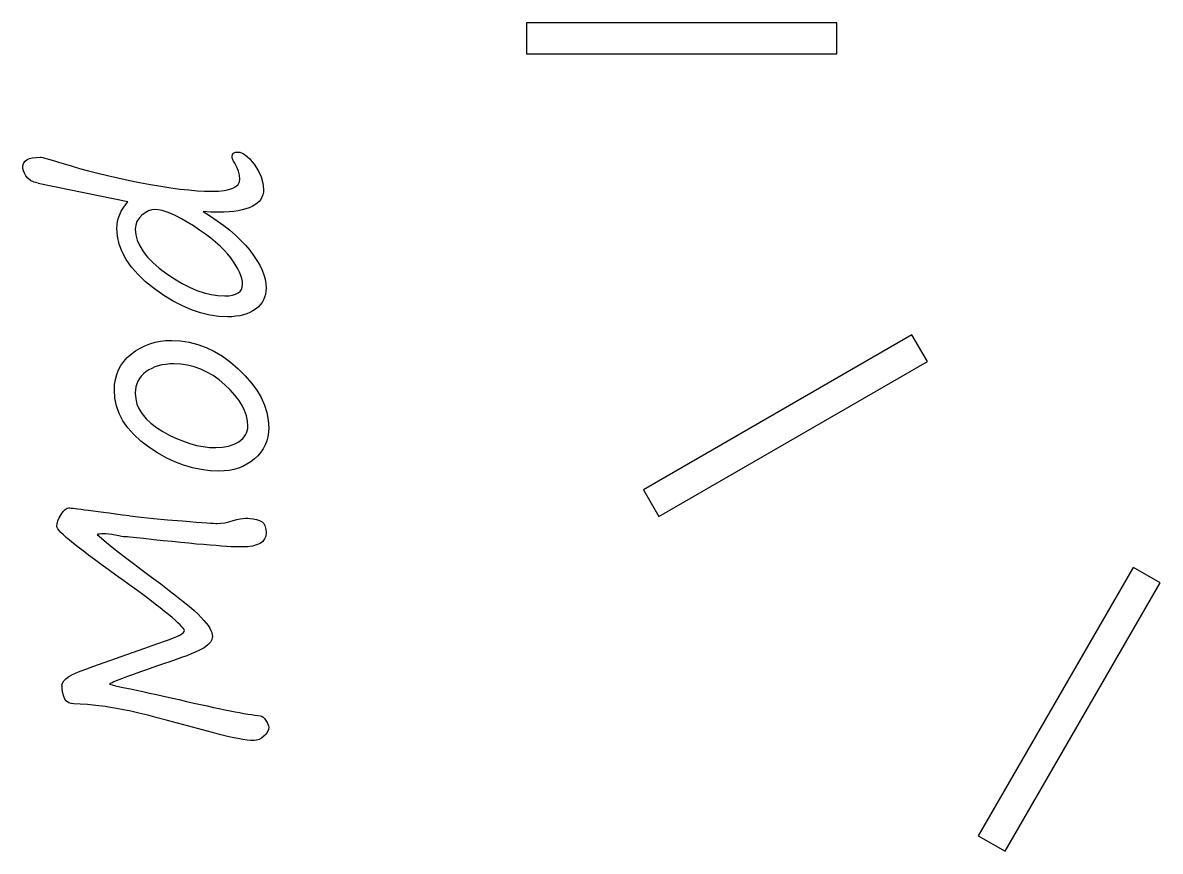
# Model space of a CAD drawing. Extents: x -1 to 126, y -65 to 138.
# Drawn here: x 95.46 to 107.2, y -7.62 to 0.93 of the extents above; entities that cross this region are included whole.
import ezdxf

# ---------------------------------------------------------------- set-up
doc = ezdxf.new("R2010")
doc.units = 0

msp = doc.modelspace()

# ---------------------------------------------------------------- linework, layer by layer
for p, q in [((100.659, 0.93464), (100.659, 0.614601)), ((103.859, 0.93464), (100.659, 0.93464)), ((103.859, 0.614601), (103.859, 0.93464)), ((100.659, 0.614601), (103.859, 0.614601)), ((95.505355, -0.479004), (95.530671, -0.468026)), ((95.530671, -0.468026), (95.561472, -0.460434)), ((95.561472, -0.460434), (95.598181, -0.455777)), ((95.598181, -0.455777), (95.640376, -0.454084)), ((95.6403, -0.454101), (95.650855, -0.454948)), ((95.650855, -0.454948), (95.667309, -0.458334)), ((95.667309, -0.458334), (95.688842, -0.463386)), ((95.688842, -0.463386), (95.715851, -0.470131)), ((97.6205, -0.446086), (97.62431, -0.425822)), ((97.622208, -0.462119), (97.620515, -0.446089)), ((97.62726, -0.478572), (97.622208, -0.462119)), ((97.62431, -0.425822), (97.635712, -0.411486)), ((97.635712, -0.411486), (97.654282, -0.403047)), ((97.654282, -0.403047), (97.680444, -0.400084)), ((97.6804, -0.400092), (97.69897, -0.402068)), ((97.69897, -0.402068), (97.718387, -0.407966)), ((97.718387, -0.407966), (97.738227, -0.417674)), ((97.738227, -0.417674), (97.758886, -0.431588)), ((97.758886, -0.431588), (97.78042, -0.449735)), ((97.78042, -0.449735), (97.802348, -0.471268)), ((95.4602, -0.55368), (95.463163, -0.530481)), ((95.46229, -0.571801), (95.460314, -0.553654)), ((95.468188, -0.592911), (95.46229, -0.571801)), ((95.463163, -0.530481), (95.471602, -0.510218)), ((95.471602, -0.510218), (95.485515, -0.492918)), ((95.485515, -0.492918), (95.505355, -0.479004)), ((95.715851, -0.470131), (95.74834, -0.479416)), ((95.74834, -0.479416), (95.786316, -0.490395)), ((95.786316, -0.490395), (95.829355, -0.503462)), ((95.829355, -0.503462), (95.878298, -0.518645)), ((95.8783, -0.518659), (95.960579, -0.543974)), ((95.960579, -0.543974), (96.047501, -0.56929)), ((96.047501, -0.56929), (96.138639, -0.594182)), ((97.635275, -0.495873), (97.62726, -0.478572)), ((97.6471, -0.513596), (97.635275, -0.495873)), ((97.670681, -0.556211), (97.647059, -0.513596)), ((97.687982, -0.598403), (97.670681, -0.556211)), ((97.802348, -0.471268), (97.825123, -0.497007)), ((97.825123, -0.497007), (97.848745, -0.526965)), ((97.848745, -0.526965), (97.89052, -0.590676)), ((95.47832, -0.616957), (95.468188, -0.592911)), ((95.492657, -0.644389), (95.47832, -0.616957)), ((95.51292, -0.670974), (95.492657, -0.644389)), ((95.540776, -0.692931), (95.51292, -0.670974)), ((95.576641, -0.710231), (95.540776, -0.692931)), ((96.138639, -0.594182), (96.234419, -0.61865)), ((96.234419, -0.61865), (96.334842, -0.642696)), ((96.334842, -0.642696), (96.439905, -0.666318)), ((96.439905, -0.666318), (96.549608, -0.68994)), ((96.549608, -0.68994), (96.663533, -0.713138)), ((97.698113, -0.639755), (97.687982, -0.598403)), ((97.696855, -0.70954), (97.701511, -0.680426)), ((97.7015, -0.680262), (97.698113, -0.639755)), ((97.89052, -0.590676), (97.920478, -0.655235)), ((97.920478, -0.655235), (97.938625, -0.720634)), ((95.6201, -0.723298), (95.576641, -0.710231)), ((96.5459, -0.915325), (95.620212, -0.723414)), ((96.663533, -0.713138), (96.777037, -0.734672)), ((96.777037, -0.734672), (96.885052, -0.753242)), ((96.885052, -0.753242), (96.987163, -0.769272)), ((96.987163, -0.769272), (97.083364, -0.781916)), ((97.083364, -0.781916), (97.173661, -0.792047)), ((97.173661, -0.792047), (97.258471, -0.799216)), ((97.258471, -0.799216), (97.337372, -0.803844)), ((97.337372, -0.803844), (97.410789, -0.804973)), ((97.4108, -0.805157), (97.478734, -0.803181)), ((97.478734, -0.803181), (97.537806, -0.797283)), ((97.537806, -0.797283), (97.588016, -0.787575)), ((97.588016, -0.787575), (97.628944, -0.774084)), ((97.628944, -0.774084), (97.660589, -0.756361)), ((97.660589, -0.756361), (97.683364, -0.734856)), ((97.683364, -0.734856), (97.696855, -0.70954)), ((97.942907, -0.815283), (97.937432, -0.841869)), ((97.938625, -0.720634), (97.944523, -0.78688)), ((97.9446, -0.787013), (97.942907, -0.815283)), ((96.519224, -0.946927), (96.54581, -0.915281)), ((97.879209, -0.929611), (97.855587, -0.946912)), ((97.899049, -0.910618), (97.879209, -0.929611)), ((97.915503, -0.889536), (97.899049, -0.910618)), ((97.928146, -0.866761), (97.915503, -0.889536)), ((97.937432, -0.841869), (97.928146, -0.866761)), ((96.44833, -1.080259), (96.460579, -1.045659)), ((96.460579, -1.045659), (96.476609, -1.012326)), ((96.476609, -1.012326), (96.496026, -0.979416)), ((96.496026, -0.979416), (96.519224, -0.946927)), ((96.689746, -1.052408), (96.659789, -1.08321)), ((96.723924, -1.027093), (96.689746, -1.052408)), ((96.757677, -1.008523), (96.723924, -1.027093)), ((96.79059, -0.997968), (96.757677, -1.008523)), ((96.8235, -0.994186), (96.79059, -0.997968)), ((96.858884, -0.996728), (96.82344, -0.994188)), ((96.898124, -1.004743), (96.858884, -0.996728)), ((96.941583, -1.018233), (96.898124, -1.004743)), ((96.989262, -1.03638), (96.941583, -1.018233)), ((97.041163, -1.060426), (96.989262, -1.03638)), ((97.3205, -1.01401), (97.396449, -1.061691)), ((97.400673, -1.019497), (97.320505, -1.014022)), ((97.48, -1.02119), (97.400673, -1.019497)), ((97.536174, -1.020317), (97.480057, -1.021164)), ((97.588916, -1.017354), (97.536174, -1.020317)), ((97.637861, -1.012726), (97.588916, -1.017354)), ((97.683432, -1.006404), (97.637861, -1.012726)), ((97.725204, -0.998389), (97.683432, -1.006404)), ((97.763179, -0.988257), (97.725204, -0.998389)), ((97.797777, -0.976432), (97.763179, -0.988257)), ((97.828579, -0.962518), (97.797777, -0.976432)), ((97.855587, -0.946912), (97.828579, -0.962518)), ((96.4323, -1.18701), (96.433993, -1.150725)), ((96.433993, -1.150725), (96.439468, -1.11528)), ((96.439468, -1.11528), (96.44833, -1.080259)), ((96.625612, -1.154519), (96.621406, -1.195447)), ((96.638678, -1.11739), (96.625612, -1.154519)), ((96.659789, -1.08321), (96.638678, -1.11739)), ((97.09728, -1.08954), (97.041163, -1.060426)), ((97.157195, -1.12414), (97.09728, -1.08954)), ((97.22133, -1.163801), (97.157195, -1.12414)), ((97.285465, -1.205996), (97.22133, -1.163801)), ((97.396449, -1.061691), (97.467758, -1.109791)), ((97.467758, -1.109791), (97.534845, -1.15916)), ((97.534845, -1.15916), (97.597292, -1.208526)), ((96.438212, -1.270146), (96.432314, -1.187023)), ((96.456359, -1.352001), (96.438212, -1.270146)), ((96.6214, -1.19545), (96.626452, -1.253678)), ((96.626452, -1.253678), (96.641635, -1.311485)), ((97.344957, -1.248191), (97.285465, -1.205996)), ((97.39981, -1.289539), (97.344957, -1.248191)), ((97.450444, -1.33089), (97.39981, -1.289539)), ((97.597292, -1.208526), (97.6551, -1.259159)), ((97.6551, -1.259159), (97.708685, -1.310213)), ((96.486738, -1.432169), (96.456359, -1.352001)), ((96.641635, -1.311485), (96.666951, -1.369711)), ((96.666951, -1.369711), (96.702395, -1.427095)), ((97.496434, -1.372241), (97.450444, -1.33089)), ((97.537786, -1.413169), (97.496434, -1.372241)), ((97.708685, -1.310213), (97.757631, -1.362111)), ((97.757631, -1.362111), (97.802357, -1.414856)), ((96.528933, -1.511073), (96.486738, -1.432169)), ((96.583362, -1.588289), (96.528933, -1.511073)), ((96.702395, -1.427095), (96.747965, -1.484902)), ((96.747965, -1.484902), (96.803659, -1.542287)), ((97.574918, -1.453674), (97.537786, -1.413169)), ((97.607407, -1.493758), (97.574918, -1.453674)), ((97.635677, -1.533001), (97.607407, -1.493758)), ((97.802357, -1.414856), (97.842018, -1.467174)), ((97.842018, -1.467174), (97.876195, -1.518651)), ((97.876195, -1.518651), (97.905309, -1.568864)), ((96.650028, -1.664238), (96.583362, -1.588289)), ((96.803659, -1.542287), (96.869482, -1.599671)), ((96.869482, -1.599671), (96.945433, -1.657055)), ((97.660569, -1.570974), (97.635677, -1.533001)), ((97.681256, -1.607262), (97.660569, -1.570974)), ((97.698133, -1.641859), (97.681256, -1.607262)), ((97.711623, -1.675192), (97.698133, -1.641859)), ((97.905309, -1.568864), (97.929354, -1.61823)), ((97.929354, -1.61823), (97.947925, -1.666332)), ((96.728509, -1.738922), (96.650028, -1.664238)), ((96.819226, -1.811916), (96.728509, -1.738922)), ((96.945433, -1.657055), (97.025601, -1.710641)), ((97.025601, -1.710641), (97.104505, -1.757055)), ((97.104505, -1.757055), (97.181718, -1.796295)), ((97.720908, -1.706838), (97.711623, -1.675192)), ((97.726807, -1.737219), (97.720908, -1.706838)), ((97.7285, -1.76591), (97.726807, -1.737219)), ((97.947925, -1.666332), (97.960992, -1.713588)), ((97.960992, -1.713588), (97.969007, -1.759581)), ((97.969007, -1.759581), (97.971547, -1.804728)), ((96.91585, -1.87985), (96.819226, -1.811916)), ((97.181718, -1.796295), (97.257246, -1.828361)), ((97.257246, -1.828361), (97.331087, -1.853253)), ((97.331087, -1.853253), (97.40366, -1.870976)), ((97.40366, -1.870976), (97.474546, -1.881955)), ((97.587136, -1.883627), (97.624689, -1.877728)), ((97.624689, -1.877728), (97.656334, -1.868443)), ((97.656334, -1.868443), (97.682496, -1.855376)), ((97.682496, -1.855376), (97.70276, -1.838499)), ((97.70276, -1.838499), (97.717097, -1.818236)), ((97.717097, -1.818236), (97.725535, -1.793767)), ((97.725535, -1.793767), (97.728498, -1.765912)), ((97.964855, -1.869709), (97.956416, -1.899667)), ((97.969907, -1.838063), (97.964855, -1.869709)), ((97.9716, -1.80473), (97.969907, -1.838063)), ((97.011631, -1.938501), (96.91585, -1.87985)), ((97.106991, -1.988288), (97.011631, -1.938501)), ((97.201504, -2.028795), (97.106991, -1.988288)), ((97.474546, -1.881955), (97.544167, -1.885341)), ((97.5441, -1.88532), (97.587136, -1.883627)), ((97.910414, -1.978153), (97.888486, -2.000928)), ((97.929408, -1.953684), (97.910414, -1.978153)), ((97.944591, -1.927522), (97.929408, -1.953684)), ((97.956416, -1.899667), (97.944591, -1.927522)), ((97.295597, -2.060861), (97.201504, -2.028795)), ((97.389269, -2.083213), (97.295597, -2.060861)), ((97.482095, -2.096703), (97.389269, -2.083213)), ((97.5745, -2.10136), (97.482095, -2.096703)), ((97.618444, -2.100101), (97.574562, -2.10123)), ((97.660216, -2.096291), (97.618444, -2.100101)), ((97.699456, -2.089969), (97.660216, -2.096291)), ((97.737009, -2.08153), (97.699456, -2.089969)), ((97.771609, -2.070129), (97.737009, -2.08153)), ((97.804519, -2.056639), (97.771609, -2.070129)), ((97.8349, -2.040185), (97.804519, -2.056639)), ((97.86317, -2.021615), (97.8349, -2.040185)), ((97.888486, -2.000928), (97.86317, -2.021615)), ((96.880407, -2.353252), (96.937791, -2.346506)), ((96.937791, -2.346506), (96.997283, -2.344531)), ((96.9973, -2.3444), (97.088861, -2.349028)), ((104.636, -2.28692), (101.86458, -3.88684)), ((104.796, -2.56407), (104.63598, -2.286928)), ((96.579984, -2.48617), (96.624711, -2.452836)), ((96.624711, -2.452836), (96.671545, -2.424146)), ((96.671545, -2.424146), (96.720912, -2.399677)), ((96.720912, -2.399677), (96.771966, -2.379837)), ((96.771966, -2.379837), (96.825131, -2.36423)), ((96.825131, -2.36423), (96.880407, -2.353252)), ((97.088861, -2.349028), (97.178735, -2.362547)), ((97.178735, -2.362547), (97.266921, -2.385745)), ((97.266921, -2.385745), (97.353419, -2.417391)), ((97.353419, -2.417391), (97.438227, -2.458742)), ((97.438227, -2.458742), (97.521349, -2.508952)), ((96.473654, -2.604734), (96.503612, -2.562542)), ((96.503612, -2.562542), (96.539056, -2.522878)), ((96.539056, -2.522878), (96.579984, -2.48617)), ((97.521349, -2.508952), (97.602785, -2.568448)), ((97.602785, -2.568448), (97.682532, -2.637222)), ((102.025, -4.16398), (104.79642, -2.56406)), ((96.416278, -2.747352), (96.429769, -2.697139)), ((96.429769, -2.697139), (96.449186, -2.64946)), ((96.449186, -2.64946), (96.473654, -2.604734)), ((96.706153, -2.691118), (96.683377, -2.714317)), ((96.731891, -2.669585), (96.706153, -2.691118)), ((96.760585, -2.650168), (96.731891, -2.669585)), ((96.791387, -2.633714), (96.760585, -2.650168)), ((96.824296, -2.619378), (96.791387, -2.633714)), ((96.859317, -2.607976), (96.824296, -2.619378)), ((96.896449, -2.598691), (96.859317, -2.607976)), ((96.935689, -2.592369), (96.896449, -2.598691)), ((96.977041, -2.588559), (96.935689, -2.592369)), ((97.0205, -2.58743), (96.977041, -2.588559)), ((97.091756, -2.590815), (97.02045, -2.587428)), ((97.161801, -2.600947), (97.091756, -2.590815)), ((97.229732, -2.617823), (97.161801, -2.600947)), ((97.296398, -2.641022), (97.229732, -2.617823)), ((97.360956, -2.6714), (97.296398, -2.641022)), ((97.424248, -2.708109), (97.360956, -2.6714)), ((97.682532, -2.637222), (97.756793, -2.710642)), ((96.4053, -2.85579), (96.40784, -2.800094)), ((96.40784, -2.800094), (96.416278, -2.747352)), ((96.636952, -2.794485), (96.62809, -2.824866)), ((96.6492, -2.765794), (96.636952, -2.794485)), ((96.664384, -2.739209), (96.6492, -2.765794)), ((96.683377, -2.714317), (96.664384, -2.739209)), ((97.485851, -2.751992), (97.424248, -2.708109)), ((97.545767, -2.802202), (97.485851, -2.751992)), ((97.60104, -2.85579), (97.545767, -2.802202)), ((97.756793, -2.710642), (97.820928, -2.784903)), ((97.820928, -2.784903), (97.874937, -2.860008)), ((96.41083, -2.940559), (96.405355, -2.855749)), ((96.623039, -2.856932), (96.621345, -2.890689)), ((96.6214, -2.89081), (96.626028, -2.94735)), ((96.62809, -2.824866), (96.623039, -2.856932)), ((97.649142, -2.909376), (97.60104, -2.85579)), ((97.69007, -2.962964), (97.649142, -2.909376)), ((97.874937, -2.860008), (97.919663, -2.935537)), ((96.427707, -3.021992), (96.41083, -2.940559)), ((96.455562, -3.100475), (96.427707, -3.021992)), ((96.626028, -2.94735), (96.639124, -3.00178)), ((96.639124, -3.00178), (96.661476, -3.054524)), ((97.723403, -3.016126), (97.69007, -2.962964)), ((97.749141, -3.069714), (97.723403, -3.016126)), ((97.919663, -2.935537), (97.954261, -3.012329)), ((97.954261, -3.012329), (97.97873, -3.089542)), ((96.494382, -3.176), (96.455562, -3.100475)), ((96.661476, -3.054524), (96.692698, -3.104734)), ((96.692698, -3.104734), (96.732782, -3.153257)), ((96.732782, -3.153257), (96.782151, -3.199671)), ((97.767712, -3.122879), (97.749141, -3.069714)), ((97.77869, -3.176465), (97.767712, -3.122879)), ((97.97873, -3.089542), (97.99349, -3.167182)), ((97.99349, -3.167182), (97.998542, -3.246082)), ((96.544592, -3.248576), (96.494382, -3.176)), ((96.605775, -3.318195), (96.544592, -3.248576)), ((96.782151, -3.199671), (96.839956, -3.244397)), ((96.839956, -3.244397), (96.907045, -3.28659)), ((97.769452, -3.299227), (97.77662, -3.277298)), ((97.77662, -3.277298), (97.781249, -3.254099)), ((97.7825, -3.22963), (97.77869, -3.176465)), ((97.781249, -3.254099), (97.782377, -3.229631)), ((97.9986, -3.24608), (97.996624, -3.293761)), ((96.677925, -3.384441), (96.605775, -3.318195)), ((96.761471, -3.447732), (96.677925, -3.384441)), ((96.907045, -3.28659), (96.977931, -3.325409)), ((96.977931, -3.325409), (97.048393, -3.358742)), ((97.048393, -3.358742), (97.117591, -3.387013)), ((97.117591, -3.387013), (97.185948, -3.410211)), ((97.64033, -3.417393), (97.689696, -3.390808)), ((97.689696, -3.390808), (97.711624, -3.375201)), ((97.711624, -3.375201), (97.730195, -3.357901)), ((97.730195, -3.357901), (97.746225, -3.339754)), ((97.746225, -3.339754), (97.75932, -3.319913)), ((97.75932, -3.319913), (97.769452, -3.299227)), ((97.978054, -3.382791), (97.961601, -3.42414)), ((97.989456, -3.339329), (97.978054, -3.382791)), ((97.996624, -3.293761), (97.989456, -3.339329)), ((96.850922, -3.505537), (96.761471, -3.447732)), ((96.940375, -3.555747), (96.850922, -3.505537)), ((97.185948, -3.410211), (97.253459, -3.428358)), ((97.253459, -3.428358), (97.320546, -3.441453)), ((97.320546, -3.441453), (97.386368, -3.449045)), ((97.386368, -3.449045), (97.451347, -3.451585)), ((97.4513, -3.45157), (97.520921, -3.447788)), ((97.520921, -3.447788), (97.583789, -3.436386)), ((97.583789, -3.436386), (97.64033, -3.417393)), ((97.915599, -3.500088), (97.885217, -3.535112)), ((97.940914, -3.46338), (97.915599, -3.500088)), ((97.961601, -3.42414), (97.940914, -3.46338)), ((97.030248, -3.597942), (96.940375, -3.555747)), ((97.120542, -3.632963), (97.030248, -3.597942)), ((97.21126, -3.659971), (97.120542, -3.632963)), ((97.77256, -3.623298), (97.729944, -3.645227)), ((97.812644, -3.597559), (97.77256, -3.623298)), ((97.850617, -3.568022), (97.812644, -3.597559)), ((97.885217, -3.535112), (97.850617, -3.568022)), ((97.302398, -3.678965), (97.21126, -3.659971)), ((97.393539, -3.69079), (97.302398, -3.678965)), ((97.4851, -3.6946), (97.393539, -3.69079)), ((97.538383, -3.69247), (97.485218, -3.694446)), ((97.589858, -3.686572), (97.538383, -3.69247)), ((97.638804, -3.676864), (97.589858, -3.686572)), ((97.685638, -3.66295), (97.638804, -3.676864)), ((97.729944, -3.645227), (97.685638, -3.66295)), ((101.865, -3.88684), (102.02502, -4.163982)), ((95.878284, -4.111486), (95.898548, -4.089953)), ((95.898548, -4.089953), (95.917118, -4.076858)), ((95.917118, -4.076858), (95.934418, -4.072653)), ((95.9344, -4.07266), (95.938605, -4.072942)), ((95.938605, -4.072942), (95.947467, -4.073789)), ((95.947467, -4.073789), (95.960957, -4.075482)), ((95.960957, -4.075482), (95.979104, -4.077458)), ((95.979104, -4.077458), (96.001879, -4.080421)), ((96.001879, -4.080421), (96.029311, -4.083808)), ((96.029311, -4.083808), (96.061801, -4.088013)), ((96.061801, -4.088013), (96.098509, -4.092641)), ((96.098509, -4.092641), (96.140281, -4.098116)), ((96.140281, -4.098116), (96.186695, -4.104438)), ((96.186695, -4.104438), (96.237329, -4.111183)), ((95.814163, -4.238069), (95.822602, -4.207688)), ((95.822602, -4.207688), (95.836515, -4.175622)), ((95.836515, -4.175622), (95.856355, -4.141865)), ((95.856355, -4.141865), (95.878284, -4.111486)), ((96.237329, -4.111183), (96.293022, -4.118352)), ((96.293022, -4.118352), (96.353361, -4.126367)), ((96.353361, -4.126367), (96.41834, -4.135229)), ((96.41834, -4.135229), (96.488382, -4.144514)), ((96.488382, -4.144514), (96.562643, -4.154222)), ((96.5627, -4.15452), (96.682111, -4.168857)), ((96.682111, -4.168857), (96.813333, -4.18277)), ((96.813333, -4.18277), (96.955528, -4.196261)), ((96.955528, -4.196261), (97.109113, -4.209356)), ((97.109113, -4.209356), (97.184218, -4.215254)), ((97.184218, -4.215254), (97.250884, -4.220306)), ((97.250884, -4.220306), (97.308692, -4.224963)), ((97.308692, -4.224963), (97.358058, -4.228349)), ((97.545016, -4.227522), (97.586788, -4.21866)), ((97.586788, -4.21866), (97.630668, -4.206016)), ((97.6306, -4.206), (97.668576, -4.195022)), ((97.668576, -4.195022), (97.703176, -4.187007)), ((97.703176, -4.187007), (97.733134, -4.182378)), ((97.733134, -4.182378), (97.759719, -4.180685)), ((97.7597, -4.18068), (97.781233, -4.181527)), ((97.781233, -4.181527), (97.806972, -4.184067)), ((97.806972, -4.184067), (97.837353, -4.188695)), ((97.837353, -4.188695), (97.871951, -4.194594)), ((97.871951, -4.194594), (97.904864, -4.203455)), ((97.904864, -4.203455), (97.930602, -4.216946)), ((97.930602, -4.216946), (97.948326, -4.234246)), ((95.8112, -4.26718), (95.814163, -4.238069)), ((95.81377, -4.277727), (95.81123, -4.267172)), ((95.822208, -4.291218), (95.81377, -4.277727)), ((95.835698, -4.308094), (95.822208, -4.291218)), ((95.854692, -4.328358), (95.835698, -4.308094)), ((95.87916, -4.35198), (95.854692, -4.328358)), ((96.2927, -4.3427), (96.271166, -4.343264)), ((96.318363, -4.343676), (96.292625, -4.342829)), ((97.358058, -4.228349), (97.398566, -4.231313)), ((97.398566, -4.231313), (97.430211, -4.233006)), ((97.430211, -4.233006), (97.45341, -4.234135)), ((97.45341, -4.234135), (97.467747, -4.234417)), ((97.4678, -4.23469), (97.505353, -4.232997)), ((97.505353, -4.232997), (97.545016, -4.227522)), ((97.948326, -4.234246), (97.958457, -4.255779)), ((97.958457, -4.255779), (97.968166, -4.297974)), ((97.9716, -4.33047), (97.96779, -4.36507)), ((97.968166, -4.297974), (97.971553, -4.330461)), ((95.908698, -4.378989), (95.87916, -4.35198)), ((95.944139, -4.408946), (95.908698, -4.378989)), ((95.984646, -4.44228), (95.944139, -4.408946)), ((96.030637, -4.478988), (95.984646, -4.44228)), ((96.2298, -4.34988), (96.272839, -4.387853)), ((96.239529, -4.346933), (96.229821, -4.349897)), ((96.253443, -4.344393), (96.239529, -4.346933)), ((96.271166, -4.343264), (96.253443, -4.344393)), ((96.272839, -4.387853), (96.323052, -4.430471)), ((96.347477, -4.345652), (96.318363, -4.343676)), ((96.323052, -4.430471), (96.381277, -4.47815)), ((96.3787, -4.349885), (96.347477, -4.345652)), ((96.4133, -4.35536), (96.3787, -4.349885)), ((96.450837, -4.363093), (96.413285, -4.355501)), ((96.479528, -4.368568), (96.450837, -4.363093)), ((96.498945, -4.371531), (96.479528, -4.368568)), ((96.5095, -4.37266), (96.498945, -4.371531)), ((96.521302, -4.373208), (96.509477, -4.372643)), ((96.540295, -4.374337), (96.521302, -4.373208)), ((96.565611, -4.376877), (96.540295, -4.374337)), ((96.5981, -4.37984), (96.565611, -4.376877)), ((96.706998, -4.391906), (96.598139, -4.380081)), ((96.81122, -4.402885), (96.706998, -4.391906)), ((96.909953, -4.41344), (96.81122, -4.402885)), ((97.003202, -4.422725), (96.909953, -4.41344)), ((97.091388, -4.431587), (97.003202, -4.422725)), ((97.17451, -4.439602), (97.091388, -4.431587)), ((97.25257, -4.447194), (97.17451, -4.439602)), ((97.325564, -4.453515), (97.25257, -4.447194)), ((97.393074, -4.459414), (97.325564, -4.453515)), ((97.455101, -4.46407), (97.393074, -4.459414)), ((97.873672, -4.457061), (97.830212, -4.468463)), ((97.908693, -4.441031), (97.873672, -4.457061)), ((97.936125, -4.420344), (97.908693, -4.441031)), ((97.955965, -4.395028), (97.936125, -4.420344)), ((97.96779, -4.36507), (97.955965, -4.395028)), ((96.082115, -4.519072), (96.030637, -4.478988)), ((96.139078, -4.562111), (96.082115, -4.519072)), ((96.201523, -4.608523), (96.139078, -4.562111)), ((96.381277, -4.47815), (96.447523, -4.530471)), ((96.447523, -4.530471), (96.52094, -4.587432)), ((97.512485, -4.468276), (97.455101, -4.46407)), ((97.564383, -4.471662), (97.512485, -4.468276)), ((97.611218, -4.474626), (97.564383, -4.471662)), ((97.65299, -4.476319), (97.611218, -4.474626)), ((97.689278, -4.477448), (97.65299, -4.476319)), ((97.7205, -4.47773), (97.689278, -4.477448)), ((97.779158, -4.475631), (97.720507, -4.477606)), ((97.830212, -4.468463), (97.779158, -4.475631)), ((96.269036, -4.658312), (96.201523, -4.608523)), ((96.342453, -4.711477), (96.269036, -4.658312)), ((96.52094, -4.587432), (96.601952, -4.649456)), ((96.601952, -4.649456), (96.690982, -4.716546)), ((106.92, -4.68807), (105.32008, -7.45921)), ((107.198, -4.84809), (106.920858, -4.68807)), ((96.420933, -4.768018), (96.342453, -4.711477)), ((96.5049, -4.82751), (96.420933, -4.768018)), ((96.690982, -4.716546), (96.787606, -4.788275)), ((96.7876, -4.78827), (96.883381, -4.859579)), ((96.578767, -4.881107), (96.50493, -4.827519)), ((96.647968, -4.931741), (96.578767, -4.881107)), ((96.883381, -4.859579), (96.969879, -4.925402)), ((96.969879, -4.925402), (97.047939, -4.986161)), ((105.597, -7.61923), (107.1972, -4.84809)), ((96.712524, -4.97984), (96.647968, -4.931741)), ((96.772439, -5.024566), (96.712524, -4.97984)), ((96.827712, -5.066761), (96.772439, -5.024566)), ((97.047939, -4.986161), (97.116713, -5.041014)), ((97.116713, -5.041014), (97.176629, -5.09038)), ((96.878346, -5.106001), (96.827712, -5.066761)), ((96.924337, -5.14271), (96.878346, -5.106001)), ((96.965688, -5.176043), (96.924337, -5.14271)), ((97.176629, -5.09038), (97.227686, -5.134263)), ((97.227686, -5.134263), (97.269457, -5.172659)), ((97.002397, -5.206845), (96.965688, -5.176043)), ((97.034465, -5.234277), (97.002397, -5.206845)), ((97.061897, -5.259169), (97.034465, -5.234277)), ((97.085096, -5.281098), (97.061897, -5.259169)), ((97.103243, -5.300514), (97.085096, -5.281098)), ((97.269457, -5.172659), (97.302791, -5.205569)), ((97.302791, -5.205569), (97.329799, -5.235106)), ((97.329799, -5.235106), (97.352998, -5.262962)), ((97.352998, -5.262962), (97.372838, -5.289547)), ((97.04878, -5.402619), (97.072826, -5.392063)), ((97.072826, -5.392063), (97.087586, -5.384048)), ((97.087586, -5.384048), (97.106156, -5.371377)), ((97.116733, -5.316545), (97.103243, -5.300514)), ((97.106156, -5.371377), (97.119251, -5.359975)), ((97.125595, -5.330035), (97.116733, -5.316545)), ((97.119251, -5.359975), (97.127266, -5.34942)), ((97.1298, -5.34059), (97.125595, -5.330035)), ((97.127266, -5.34942), (97.129806, -5.340558)), ((97.372838, -5.289547), (97.389292, -5.314862)), ((97.389292, -5.314862), (97.401935, -5.338908)), ((97.401935, -5.338908), (97.410797, -5.361683)), ((97.410797, -5.361683), (97.416272, -5.383216)), ((97.416272, -5.383216), (97.417965, -5.403057)), ((96.7184, -5.52245), (96.795616, -5.495865)), ((96.795616, -5.495865), (96.864391, -5.471819)), ((96.864391, -5.471819), (96.923886, -5.450286)), ((96.923886, -5.450286), (96.974519, -5.431716)), ((96.974519, -5.431716), (97.016291, -5.415685)), ((97.016291, -5.415685), (97.04878, -5.402619)), ((97.369063, -5.489538), (97.330666, -5.517808)), ((97.396071, -5.460847), (97.369063, -5.489538)), ((97.412525, -5.432154), (97.396071, -5.460847)), ((97.418, -5.40304), (97.412525, -5.432154)), ((96.1844, -5.71282), (96.718364, -5.52232)), ((97.099448, -5.619916), (97.04164, -5.640603)), ((97.151766, -5.600499), (97.099448, -5.619916)), ((97.199024, -5.581929), (97.151766, -5.600499)), ((97.239952, -5.564206), (97.199024, -5.581929)), ((97.275817, -5.547752), (97.239952, -5.564206)), ((97.306198, -5.532145), (97.275817, -5.547752)), ((97.330666, -5.517808), (97.306198, -5.532145)), ((96.0631, -5.75705), (96.120484, -5.736786)), ((96.120484, -5.736786), (96.184199, -5.712741)), ((96.736126, -5.745654), (96.684652, -5.763801)), ((96.790979, -5.726237), (96.736126, -5.745654)), ((96.84963, -5.705974), (96.790979, -5.726237)), ((96.912077, -5.684892), (96.84963, -5.705974)), ((96.9779, -5.66254), (96.912077, -5.684892)), ((97.04164, -5.640603), (96.977929, -5.662532)), ((95.869828, -5.882378), (95.883319, -5.860844)), ((95.883319, -5.860844), (95.905671, -5.838916)), ((95.905671, -5.838916), (95.936896, -5.816564)), ((95.936896, -5.816564), (95.971917, -5.795877)), ((95.971917, -5.795877), (96.004406, -5.779)), ((96.004406, -5.779), (96.034784, -5.765905)), ((96.034784, -5.765905), (96.063055, -5.757043)), ((96.42431, -5.860857), (96.401535, -5.870566)), ((96.450895, -5.850302), (96.42431, -5.860857)), ((96.480853, -5.838477), (96.450895, -5.850302)), ((96.51461, -5.825382), (96.480853, -5.838477)), ((96.551739, -5.811469), (96.51461, -5.825382)), ((96.592246, -5.796708), (96.551739, -5.811469)), ((96.63655, -5.780678), (96.592246, -5.796708)), ((96.684652, -5.763801), (96.63655, -5.780678)), ((95.8652, -5.90346), (95.869828, -5.882378)), ((95.867361, -5.949009), (95.865386, -5.903439)), ((95.872836, -5.988673), (95.867361, -5.949009)), ((96.366934, -5.886596), (96.354686, -5.892918)), ((96.3547, -5.89292), (96.382555, -5.901782)), ((96.382541, -5.879004), (96.366934, -5.886596)), ((96.401535, -5.870566), (96.382541, -5.879004)), ((96.382555, -5.901782), (96.41842, -5.911067)), ((96.41842, -5.911067), (96.461459, -5.921199)), ((96.461459, -5.921199), (96.512513, -5.931754)), ((96.5125, -5.93173), (96.571572, -5.943555)), ((96.571572, -5.943555), (96.633596, -5.95665)), ((96.633596, -5.95665), (96.698998, -5.970564)), ((96.698998, -5.970564), (96.767773, -5.985324)), ((96.767773, -5.985324), (96.839082, -6.000931)), ((95.882545, -6.022006), (95.872836, -5.988673)), ((95.896035, -6.049438), (95.882545, -6.022006)), ((95.913335, -6.070548), (95.896035, -6.049438)), ((95.934417, -6.085732), (95.913335, -6.070548)), ((95.959309, -6.095017), (95.934417, -6.085732)), ((95.988, -6.09798), (95.959309, -6.095017)), ((96.052615, -6.099678), (95.988057, -6.097985)), ((96.12814, -6.10473), (96.052615, -6.099678)), ((96.839082, -6.000931), (96.913766, -6.017384)), ((96.913766, -6.017384), (96.991823, -6.035108)), ((96.991823, -6.035108), (97.072838, -6.053678)), ((97.0728, -6.05368), (97.150436, -6.071403)), ((97.150436, -6.071403), (97.224698, -6.088704)), ((97.224698, -6.088704), (97.295583, -6.104311)), ((96.214218, -6.113592), (96.12814, -6.10473)), ((96.311686, -6.125417), (96.214218, -6.113592)), ((96.36696, -6.133432), (96.311686, -6.125417)), ((96.428986, -6.14441), (96.36696, -6.133432)), ((96.498605, -6.1579), (96.428986, -6.14441)), ((96.575397, -6.174354), (96.498605, -6.1579)), ((96.659364, -6.193771), (96.575397, -6.174354)), ((96.750505, -6.215699), (96.659364, -6.193771)), ((96.848817, -6.240168), (96.750505, -6.215699)), ((97.295583, -6.104311), (97.363517, -6.119494)), ((97.363517, -6.119494), (97.427652, -6.133408)), ((97.427652, -6.133408), (97.488411, -6.146051)), ((97.488411, -6.146051), (97.546216, -6.1583)), ((97.546216, -6.1583), (97.600225, -6.169278)), ((97.600225, -6.169278), (97.651279, -6.178986)), ((97.651279, -6.178986), (97.698537, -6.188271)), ((97.698537, -6.188271), (97.74284, -6.196287)), ((97.74284, -6.196287), (97.783768, -6.203032)), ((97.783768, -6.203032), (97.8209, -6.20893)), ((97.8209, -6.20893), (97.855077, -6.213982)), ((97.855077, -6.213982), (97.885879, -6.218187)), ((97.885879, -6.218187), (97.913311, -6.22115)), ((96.9543, -6.2676), (96.848817, -6.240168)), ((97.4168, -6.39241), (96.9543, -6.26766)), ((97.9133, -6.22119), (97.926367, -6.225)), ((97.926367, -6.225), (97.939857, -6.234285)), ((97.939857, -6.234285), (97.954194, -6.248199)), ((97.954194, -6.248199), (97.968531, -6.267615)), ((97.968531, -6.267615), (97.981598, -6.288274)), ((97.981598, -6.288274), (97.990883, -6.306844)), ((97.990883, -6.306844), (97.996781, -6.323721)), ((97.9986, -6.33806), (97.995637, -6.362952)), ((97.996781, -6.323721), (97.998475, -6.338058)), ((97.490973, -6.41206), (97.416711, -6.392643)), ((97.559327, -6.42936), (97.490973, -6.41206)), ((97.622195, -6.443697), (97.559327, -6.42936)), ((97.679158, -6.455099), (97.622195, -6.443697)), ((97.730212, -6.464384), (97.679158, -6.455099)), ((97.922654, -6.451541), (97.898185, -6.465032)), ((97.947969, -6.432548), (97.922654, -6.451541)), ((97.970321, -6.410196), (97.947969, -6.432548)), ((97.985928, -6.386997), (97.970321, -6.410196)), ((97.995637, -6.362952), (97.985928, -6.386997)), ((97.775783, -6.471129), (97.730212, -6.464384)), ((97.815443, -6.474911), (97.775783, -6.471129)), ((97.8492, -6.47604), (97.815443, -6.474911)), ((97.873293, -6.47347), (97.849248, -6.47601)), ((97.898185, -6.465032), (97.873293, -6.47347)), ((105.32, -7.45921), (105.59686, -7.61923))]:
    msp.add_line(p, q)

doc.saveas('drawing.dxf')
